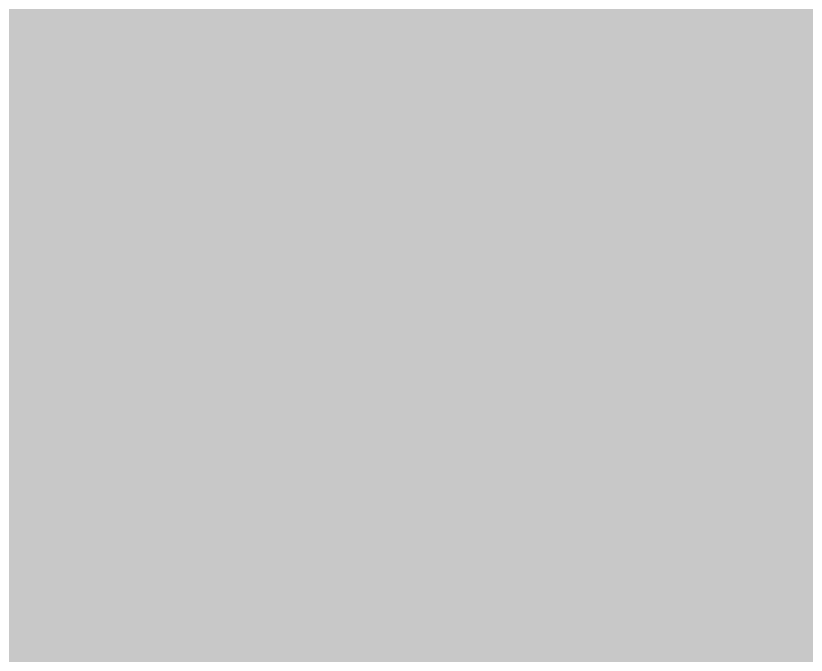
# Model space of a CAD drawing. Extents: x 97062 to 182372, y 141672 to 394177.
# Drawn here: x 131572.853 to 131574.413, y 156202.484 to 156203.747 of the extents above; entities that cross this region are included whole.
import ezdxf

# ---------------------------------------------------------------- set-up
doc = ezdxf.new("R2010")
doc.units = 13
doc.header["$MEASUREMENT"] = 0
doc.layers.add('Control', color=92, linetype='Continuous')
doc.layers.add('Flow', color=7, linetype='Continuous')

msp = doc.modelspace()

# ---------------------------------------------------------------- hatches: boundary and pattern name
at = {"layer": 'Control'}
h = msp.add_hatch(dxfattribs=at)
h.set_pattern_fill('ANSI31', color=256)
h.paths.add_polyline_path([(131280.0884, 157668.6632), (131054.875, 157668.6632), (131054.875, 157707.6575), (131013.3718, 157707.6575), (131013.3718, 157824.0403), (130962.4652, 157824.0403), (130962.4652, 157761.9844), (130901.7927, 157761.9844), (130901.7927, 157641.2132), (130809.8859, 157641.2132), (130809.8859, 157686.5252), (130764.1941, 157686.5252), (130764.1941, 157639.7763), (130736.183, 157639.7763), (130742.2693, 157575.2738), (130772.3113, 157406.2783), (130785.199, 157352.7199), (131128.8025, 157492.0599), (131307.0481, 157534.9507), (131295.3506, 157583.5631), (131283.6532, 157632.1755)])
h.paths.add_polyline_path([(130730.0891, 157728.0833), (130782.5255, 157728.0833), (130782.5255, 157793.3906), (130826.1138, 157793.3906), (130826.1138, 157761.9844), (130891.7927, 157761.9844), (130891.7927, 157651.2132), (130819.8859, 157651.2132), (130819.8859, 157696.5252), (130754.1941, 157696.5252), (130754.1941, 157649.7763), (130735.3633, 157649.7763)])
edge = h.paths.add_edge_path()
edge.add_line((130794.557, 157313.8299), (130807.4446, 157260.2715))
edge.add_line((130807.4446, 157260.2715), (130819.1421, 157211.659))
edge.add_line((130819.1421, 157211.659), (130997.3877, 157254.5498))
edge.add_arc((131060.9222, 157382.3349), 142.7083, 243.563506, 323.495932)
edge.add_line((131175.6333, 157297.4406), (131353.8789, 157340.3314))
edge.add_line((131353.8789, 157340.3314), (131342.1814, 157388.9438))
edge.add_line((131342.1814, 157388.9438), (131163.9358, 157346.053))
edge.add_line((131163.9358, 157346.053), (130794.557, 157313.8299))
edge = h.paths.add_edge_path(flags=17)
edge.add_line((131372.2334, 156970.1868), (131238.5492, 156938.0187))
edge.add_arc((131190.8983, 156842.1799), 107.0312, 63.563506, 143.495932)
edge.add_line((131104.8651, 156905.8506), (130971.1809, 156873.6825))
edge.add_line((130971.1809, 156873.6825), (130904.3388, 156857.5985))
edge.add_line((130904.3388, 156857.5985), (130914.6674, 156814.6749))
edge.add_line((130914.6674, 156814.6749), (131003.7902, 156836.1202))
edge.add_arc((131035.5574, 156900.0128), 71.3542, 243.563506, 323.495932)
edge.add_line((131092.913, 156857.5656), (131271.1585, 156900.4564))
edge.add_arc((131302.9258, 156964.349), 71.3542, 243.563506, 323.495932)
edge.add_line((131360.2813, 156921.9018), (131449.4041, 156943.3472))
edge.add_line((131449.4041, 156943.3472), (131439.0755, 156986.2708))
edge.add_line((131439.0755, 156986.2708), (131372.2334, 156970.1868))
edge = h.paths.add_edge_path(flags=17)
edge.add_line((131537.1383, 156474.5207), (131373.2468, 156359.8927))
edge.add_line((131373.2468, 156359.8927), (131335.0375, 156414.5232))
edge.add_line((131335.0375, 156414.5232), (131225.7724, 156338.1016))
edge.add_line((131225.7724, 156338.1016), (131100.5853, 156517.0902))
edge.add_line((131100.5853, 156517.0902), (130945.4707, 156686.6621))
edge.add_line((130945.4707, 156686.6621), (130936.1127, 156725.5521))
edge.add_line((130936.1127, 156725.5521), (131025.2355, 156746.9974))
edge.add_arc((131082.5911, 156704.5503), 71.3542, 63.563506, 143.495932, ccw=False)
edge.add_line((131114.3583, 156768.4428), (131292.6039, 156811.3336))
edge.add_arc((131349.9595, 156768.8865), 71.3542, 63.563506, 143.495932, ccw=False)
edge.add_line((131381.7267, 156832.779), (131470.8495, 156854.2244))
edge.add_line((131470.8495, 156854.2244), (131480.2075, 156815.3344))
edge.add_line((131480.2075, 156815.3344), (131510.314, 156803.6603))
edge.add_line((131510.314, 156803.6603), (131597.2918, 156679.3022))
edge.add_line((131597.2918, 156679.3022), (131460.7196, 156583.7817))
edge.add_line((131460.7196, 156583.7817), (131537.1383, 156474.5207))
h.paths.add_polyline_path([(131544.6134, 156709.0817), (131525.5088, 156736.3969), (131341.1309, 156607.4404), (131316.8832, 156590.4812), (131431.5113, 156426.5898), (131455.7589, 156443.5489), (131360.2355, 156580.1251)], flags=16)
edge = h.paths.add_edge_path(flags=16)
edge.add_ellipse((131276.6788, 156481.0388), major_axis=(19.1047, -27.3152), ratio=1, start_angle=0, end_angle=360, ccw=False)
edge = h.paths.add_edge_path(flags=16)
edge.add_ellipse((131285.8777, 156564.0195), major_axis=(19.1047, -27.3152), ratio=1, start_angle=0, end_angle=360, ccw=False)
edge = h.paths.add_edge_path(flags=16)
edge.add_ellipse((131230.3375, 156409.756), major_axis=(19.1047, -27.3152), ratio=1, start_angle=0, end_angle=360, ccw=False)
h.paths.add_polyline_path([(131321.2958, 156201.5254), (131321.2999, 156201.5282), (131403.2456, 156258.8423), (131326.8269, 156368.1032), (131244.8771, 156310.7864)], flags=17)
h.paths.add_polyline_path([(131626.9651, 156022.5218), (131560.0987, 156118.1252), (131525.9546, 156094.2443), (131506.85, 156121.5596), (131419.8055, 156060.6794), (131505.7765, 155937.7608)], flags=17)
edge = h.paths.add_edge_path(flags=16)
edge.add_ellipse((132047.6057, 155814.0812), major_axis=(-17.7073, -28.2412), ratio=1, start_angle=0, end_angle=360)
edge = h.paths.add_edge_path(flags=16)
edge.add_ellipse((132130.019, 155827.4403), major_axis=(-17.7073, -28.2412), ratio=1, start_angle=0, end_angle=360)
edge = h.paths.add_edge_path(flags=16)
edge.add_ellipse((132198.8819, 155877.3067), major_axis=(-17.7073, -28.2412), ratio=1, start_angle=0, end_angle=360)
h.paths.add_polyline_path([(132035.2587, 155739.0077), (131915.7347, 155548.3798), (131887.4936, 155566.087), (132007.0175, 155756.715), (132022.7362, 155781.7846), (132192.1833, 155675.541), (132176.4646, 155650.4715)], flags=16)
edge = h.paths.add_edge_path()
edge.add_line((131396.7696, 157162.0858), (131399.1091, 157152.3633))
edge.add_line((131399.1091, 157152.3633), (131406.9075, 157119.955))
edge.add_line((131406.9075, 157119.955), (131340.0654, 157103.871))
edge.add_line((131340.0654, 157103.871), (131206.3812, 157071.7029))
edge.add_arc((131120.3479, 157135.3736), 107.0312, 243.563506, 323.495932, ccw=False)
edge.add_line((131072.697, 157039.5348), (130872.1707, 156991.2827))
edge.add_line((130872.1707, 156991.2827), (130862.0329, 157033.4135))
edge.add_line((130862.0329, 157033.4135), (131040.2784, 157076.3042))
edge.add_arc((131154.9895, 156991.4099), 142.7083, 63.563506, 143.495932, ccw=False)
edge.add_line((131218.524, 157119.195), (131399.1091, 157162.0858))
edge.add_line((131616.4005, 156651.9898), (131507.1395, 156575.5711))
edge.add_line((131507.1395, 156575.5711), (131583.5582, 156466.3101))
edge.add_line((131583.5582, 156466.3101), (131392.3515, 156332.5774))
edge.add_line((131392.3515, 156332.5774), (131449.6655, 156250.6317))
edge.add_line((131449.6655, 156250.6317), (131340.4045, 156174.213))
edge.add_line((131340.4045, 156174.213), (131340.4005, 156174.2102))
edge.add_line((131340.4005, 156174.2102), (131400.7008, 156087.9947))
edge.add_line((131400.7008, 156087.9947), (131515.0605, 156167.9795))
edge.add_line((131515.0605, 156167.9795), (131534.1652, 156140.6642))
edge.add_line((131534.1652, 156140.6642), (131561.4805, 156159.7689))
edge.add_line((131561.4805, 156159.7689), (131542.3758, 156187.0841))
edge.add_line((131542.3758, 156187.0841), (131569.691, 156206.1888))
edge.add_line((131569.691, 156206.1888), (131607.9004, 156151.5583))
edge.add_line((131607.9004, 156151.5583), (131587.414, 156137.2298))
edge.add_line((131587.414, 156137.2298), (131673.385, 156014.3112))
edge.add_line((131673.385, 156014.3112), (131850.9341, 156138.4916))
edge.add_line((131850.9341, 156138.4916), (131803.1724, 156206.7797))
edge.add_line((131803.1724, 156206.7797), (131680.2538, 156120.8087))
edge.add_line((131680.2538, 156120.8087), (131584.7304, 156257.3849))
edge.add_line((131584.7304, 156257.3849), (131557.4152, 156238.2802))
edge.add_line((131557.4152, 156238.2802), (131490.5488, 156333.8836))
edge.add_line((131490.5488, 156333.8836), (131613.4674, 156419.8546))
edge.add_line((131613.4674, 156419.8546), (131661.2291, 156351.5665))
edge.add_line((131661.2291, 156351.5665), (131688.5444, 156370.6712))
edge.add_line((131688.5444, 156370.6712), (131645.5589, 156432.1305))
edge.add_line((131645.5589, 156432.1305), (131729.2347, 156490.6545))
edge.add_line((131729.2347, 156490.6545), (131616.3965, 156651.987))
edge.add_line((131948.1223, 155497.261), (132036.6586, 155638.4669))
edge.add_line((132036.6586, 155638.4669), (132149.6233, 155567.6379))
edge.add_line((132149.6233, 155567.6379), (132255.8668, 155737.0849))
edge.add_line((132255.8668, 155737.0849), (132199.3845, 155772.4995))
edge.add_line((132199.3845, 155772.4995), (132270.2161, 155885.4684))
edge.add_line((132270.2161, 155885.4684), (132085.1601, 156001.4987))
edge.add_line((132085.1601, 156001.4987), (131987.9307, 156120.7792))
edge.add_line((131987.9307, 156120.7792), (131748.3393, 156463.3393))
edge.add_line((131748.3393, 156463.3393), (131691.9788, 156423.9199))
edge.add_line((131691.9788, 156423.9199), (131734.9643, 156362.4606))
edge.add_line((131734.9643, 156362.4606), (131653.0185, 156305.1466))
edge.add_line((131653.0185, 156305.1466), (131605.2569, 156373.4347))
edge.add_line((131605.2569, 156373.4347), (131536.9687, 156325.673))
edge.add_line((131536.9687, 156325.673), (131565.6258, 156284.7002))
edge.add_line((131565.6258, 156284.7002), (131592.941, 156303.8048))
edge.add_line((131592.941, 156303.8048), (131688.4644, 156167.2286))
edge.add_line((131688.4644, 156167.2286), (131811.383, 156253.1996))
edge.add_line((131811.383, 156253.1996), (131897.354, 156130.281))
edge.add_line((131897.354, 156130.281), (131665.1744, 155967.8913))
edge.add_line((131665.1744, 155967.8913), (131646.0697, 155995.2065))
edge.add_line((131646.0697, 155995.2065), (131524.8812, 155910.4456))
edge.add_line((131524.8812, 155910.4456), (131578.2021, 155834.2091))
edge.add_line((131578.2021, 155834.2091), (131819.5513, 155577.881))
edge.add_line((131819.5513, 155577.881), (131948.1249, 155497.2652))

# ---------------------------------------------------------------- linework, layer by layer
at = {"layer": 'Flow'}
for radius in [15100, 15000, 6000]:
    msp.add_circle((133772.127, 157871.9627), radius, dxfattribs=at)

doc.saveas('drawing.dxf')
